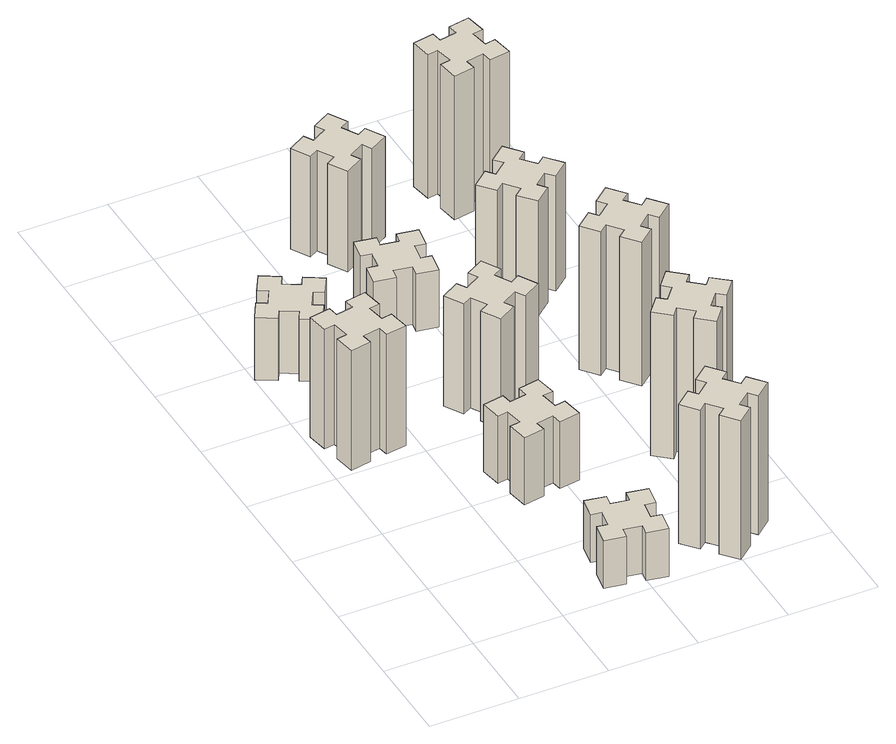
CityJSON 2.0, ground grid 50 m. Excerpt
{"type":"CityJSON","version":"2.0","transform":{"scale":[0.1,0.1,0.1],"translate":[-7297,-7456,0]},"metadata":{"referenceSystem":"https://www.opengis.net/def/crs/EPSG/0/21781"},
"CityObjects":{
"building1":{"type":"Building","attributes":{"class":"1000","function":"1000","usage":"1000","yearOfConstruction":2016,"roofType":"1000","measuredHeight":75,"storeysAboveGround":30,"storeysBelowGround":0},"geometry":[{"type":"Solid","lod":"1","boundaries":[[[[0,1,2,3,4,5,6,7,8,9,10,11,12,13,14,15,16,17,18,19]],[[17,16,20,21]],[[16,15,22,20]],[[15,14,23,22]],[[14,13,24,23]],[[13,12,25,24]],[[12,11,26,25]],[[11,10,27,26]],[[10,9,28,27]],[[9,8,29,28]],[[8,7,30,29]],[[7,6,31,30]],[[6,5,32,31]],[[5,4,33,32]],[[4,3,34,33]],[[3,2,35,34]],[[2,1,36,35]],[[1,0,37,36]],[[0,19,38,37]],[[19,18,39,38]],[[18,17,21,39]],[[24,25,26,27,28,29,30,31,32,33,34,35,36,37,38,39,21,20,22,23]]]]}]},
"building2":{"type":"Building","attributes":{"class":"1000","function":"1000","usage":"1000","yearOfConstruction":2016,"roofType":"1000","measuredHeight":39,"storeysAboveGround":30,"storeysBelowGround":0},"geometry":[{"type":"Solid","lod":"1","boundaries":[[[[40,41,42,43,44,45,46,47,48,49,50,51,52,53,54,55,56,57,58,59]],[[57,56,60,61]],[[56,55,62,60]],[[55,54,63,62]],[[54,53,64,63]],[[53,52,65,64]],[[52,51,66,65]],[[51,50,67,66]],[[50,49,68,67]],[[49,48,69,68]],[[48,47,70,69]],[[47,46,71,70]],[[46,45,72,71]],[[45,44,73,72]],[[44,43,74,73]],[[43,42,75,74]],[[42,41,76,75]],[[41,40,77,76]],[[40,59,78,77]],[[59,58,79,78]],[[58,57,61,79]],[[64,65,66,67,68,69,70,71,72,73,74,75,76,77,78,79,61,60,62,63]]]]}]},
"building3":{"type":"Building","attributes":{"class":"1000","function":"1000","usage":"1000","yearOfConstruction":2016,"roofType":"1000","measuredHeight":30,"storeysAboveGround":30,"storeysBelowGround":0},"geometry":[{"type":"Solid","lod":"1","boundaries":[[[[80,81,82,83,84,85,86,87,88,89,90,91,92,93,94,95,96,97,98,99]],[[97,96,100,101]],[[96,95,102,100]],[[95,94,103,102]],[[94,93,104,103]],[[93,92,105,104]],[[92,91,106,105]],[[91,90,107,106]],[[90,89,108,107]],[[89,88,109,108]],[[88,87,110,109]],[[87,86,111,110]],[[86,85,112,111]],[[85,84,113,112]],[[84,83,114,113]],[[83,82,115,114]],[[82,81,116,115]],[[81,80,117,116]],[[80,99,118,117]],[[99,98,119,118]],[[98,97,101,119]],[[104,105,106,107,108,109,110,111,112,113,114,115,116,117,118,119,101,100,102,103]]]]}]},
"building4":{"type":"Building","attributes":{"class":"1000","function":"1000","usage":"1000","yearOfConstruction":2016,"roofType":"1000","measuredHeight":42,"storeysAboveGround":30,"storeysBelowGround":0},"geometry":[{"type":"Solid","lod":"1","boundaries":[[[[120,121,122,123,124,125,126,127,128,129,130,131,132,133,134,135,136,137,138,139]],[[137,136,140,141]],[[136,135,142,140]],[[135,134,143,142]],[[134,133,144,143]],[[133,132,145,144]],[[132,131,146,145]],[[131,130,147,146]],[[130,129,148,147]],[[129,128,149,148]],[[128,127,150,149]],[[127,126,151,150]],[[126,125,152,151]],[[125,124,153,152]],[[124,123,154,153]],[[123,122,155,154]],[[122,121,156,155]],[[121,120,157,156]],[[120,139,158,157]],[[139,138,159,158]],[[138,137,141,159]],[[144,145,146,147,148,149,150,151,152,153,154,155,156,157,158,159,141,140,142,143]]]]}]},
"building5":{"type":"Building","attributes":{"class":"1000","function":"1000","usage":"1000","yearOfConstruction":2016,"roofType":"1000","measuredHeight":69,"storeysAboveGround":30,"storeysBelowGround":0},"geometry":[{"type":"Solid","lod":"1","boundaries":[[[[160,161,162,163,164,165,166,167,168,169,170,171,172,173,174,175,176,177,178,179]],[[177,176,180,181]],[[176,175,182,180]],[[175,174,183,182]],[[174,173,184,183]],[[173,172,185,184]],[[172,171,186,185]],[[171,170,187,186]],[[170,169,188,187]],[[169,168,189,188]],[[168,167,190,189]],[[167,166,191,190]],[[166,165,192,191]],[[165,164,193,192]],[[164,163,194,193]],[[163,162,195,194]],[[162,161,196,195]],[[161,160,197,196]],[[160,179,198,197]],[[179,178,199,198]],[[178,177,181,199]],[[184,185,186,187,188,189,190,191,192,193,194,195,196,197,198,199,181,180,182,183]]]]}]},
"building6":{"type":"Building","attributes":{"class":"1000","function":"1000","usage":"1000","yearOfConstruction":2016,"roofType":"1000","measuredHeight":87,"storeysAboveGround":30,"storeysBelowGround":0},"geometry":[{"type":"Solid","lod":"1","boundaries":[[[[200,201,202,203,204,205,206,207,208,209,210,211,212,213,214,215,216,217,218,219]],[[217,216,220,221]],[[216,215,222,220]],[[215,214,223,222]],[[214,213,224,223]],[[213,212,225,224]],[[212,211,226,225]],[[211,210,227,226]],[[210,209,228,227]],[[209,208,229,228]],[[208,207,230,229]],[[207,206,231,230]],[[206,205,232,231]],[[205,204,233,232]],[[204,203,234,233]],[[203,202,235,234]],[[202,201,236,235]],[[201,200,237,236]],[[200,219,238,237]],[[219,218,239,238]],[[218,217,221,239]],[[224,225,226,227,228,229,230,231,232,233,234,235,236,237,238,239,221,220,222,223]]]]}]},
"building7":{"type":"Building","attributes":{"class":"1000","function":"1000","usage":"1000","yearOfConstruction":2016,"roofType":"1000","measuredHeight":36,"storeysAboveGround":30,"storeysBelowGround":0},"geometry":[{"type":"Solid","lod":"1","boundaries":[[[[240,241,242,243,244,245,246,247,248,249,250,251,252,253,254,255,256,257,258,259]],[[257,256,260,261]],[[256,255,262,260]],[[255,254,263,262]],[[254,253,264,263]],[[253,252,265,264]],[[252,251,266,265]],[[251,250,267,266]],[[250,249,268,267]],[[249,248,269,268]],[[248,247,270,269]],[[247,246,271,270]],[[246,245,272,271]],[[245,244,273,272]],[[244,243,274,273]],[[243,242,275,274]],[[242,241,276,275]],[[241,240,277,276]],[[240,259,278,277]],[[259,258,279,278]],[[258,257,261,279]],[[264,265,266,267,268,269,270,271,272,273,274,275,276,277,278,279,261,260,262,263]]]]}]},
"building8":{"type":"Building","attributes":{"class":"1000","function":"1000","usage":"1000","yearOfConstruction":2016,"roofType":"1000","measuredHeight":63,"storeysAboveGround":30,"storeysBelowGround":0},"geometry":[{"type":"Solid","lod":"1","boundaries":[[[[280,281,282,283,284,285,286,287,288,289,290,291,292,293,294,295,296,297,298,299]],[[297,296,300,301]],[[296,295,302,300]],[[295,294,303,302]],[[294,293,304,303]],[[293,292,305,304]],[[292,291,306,305]],[[291,290,307,306]],[[290,289,308,307]],[[289,288,309,308]],[[288,287,310,309]],[[287,286,311,310]],[[286,285,312,311]],[[285,284,313,312]],[[284,283,314,313]],[[283,282,315,314]],[[282,281,316,315]],[[281,280,317,316]],[[280,299,318,317]],[[299,298,319,318]],[[298,297,301,319]],[[304,305,306,307,308,309,310,311,312,313,314,315,316,317,318,319,301,300,302,303]]]]}]},
"building9":{"type":"Building","attributes":{"class":"1000","function":"1000","usage":"1000","yearOfConstruction":2016,"roofType":"1000","measuredHeight":90,"storeysAboveGround":30,"storeysBelowGround":0},"geometry":[{"type":"Solid","lod":"1","boundaries":[[[[320,321,322,323,324,325,326,327,328,329,330,331,332,333,334,335,336,337,338,339]],[[337,336,340,341]],[[336,335,342,340]],[[335,334,343,342]],[[334,333,344,343]],[[333,332,345,344]],[[332,331,346,345]],[[331,330,347,346]],[[330,329,348,347]],[[329,328,349,348]],[[328,327,350,349]],[[327,326,351,350]],[[326,325,352,351]],[[325,324,353,352]],[[324,323,354,353]],[[323,322,355,354]],[[322,321,356,355]],[[321,320,357,356]],[[320,339,358,357]],[[339,338,359,358]],[[338,337,341,359]],[[344,345,346,347,348,349,350,351,352,353,354,355,356,357,358,359,341,340,342,343]]]]}]},
"building10":{"type":"Building","attributes":{"class":"1000","function":"1000","usage":"1000","yearOfConstruction":2016,"roofType":"1000","measuredHeight":90,"storeysAboveGround":30,"storeysBelowGround":0},"geometry":[{"type":"Solid","lod":"1","boundaries":[[[[360,361,362,363,364,365,366,367,368,369,370,371,372,373,374,375,376,377,378,379]],[[377,376,380,381]],[[376,375,382,380]],[[375,374,383,382]],[[374,373,384,383]],[[373,372,385,384]],[[372,371,386,385]],[[371,370,387,386]],[[370,369,388,387]],[[369,368,389,388]],[[368,367,390,389]],[[367,366,391,390]],[[366,365,392,391]],[[365,364,393,392]],[[364,363,394,393]],[[363,362,395,394]],[[362,361,396,395]],[[361,360,397,396]],[[360,379,398,397]],[[379,378,399,398]],[[378,377,381,399]],[[384,385,386,387,388,389,390,391,392,393,394,395,396,397,398,399,381,380,382,383]]]]}]},
"building11":{"type":"Building","attributes":{"class":"1000","function":"1000","usage":"1000","yearOfConstruction":2016,"roofType":"1000","measuredHeight":72,"storeysAboveGround":30,"storeysBelowGround":0},"geometry":[{"type":"Solid","lod":"1","boundaries":[[[[400,401,402,403,404,405,406,407,408,409,410,411,412,413,414,415,416,417,418,419]],[[417,416,420,421]],[[416,415,422,420]],[[415,414,423,422]],[[414,413,424,423]],[[413,412,425,424]],[[412,411,426,425]],[[411,410,427,426]],[[410,409,428,427]],[[409,408,429,428]],[[408,407,430,429]],[[407,406,431,430]],[[406,405,432,431]],[[405,404,433,432]],[[404,403,434,433]],[[403,402,435,434]],[[402,401,436,435]],[[401,400,437,436]],[[400,419,438,437]],[[419,418,439,438]],[[418,417,421,439]],[[424,425,426,427,428,429,430,431,432,433,434,435,436,437,438,439,421,420,422,423]]]]}]},
"building12":{"type":"Building","attributes":{"class":"1000","function":"1000","usage":"1000","yearOfConstruction":2016,"roofType":"1000","measuredHeight":90,"storeysAboveGround":30,"storeysBelowGround":0},"geometry":[{"type":"Solid","lod":"1","boundaries":[[[[440,441,442,443,444,445,446,447,448,449,450,451,452,453,454,455,456,457,458,459]],[[457,456,460,461]],[[456,455,462,460]],[[455,454,463,462]],[[454,453,464,463]],[[453,452,465,464]],[[452,451,466,465]],[[451,450,467,466]],[[450,449,468,467]],[[449,448,469,468]],[[448,447,470,469]],[[447,446,471,470]],[[446,445,472,471]],[[445,444,473,472]],[[444,443,474,473]],[[443,442,475,474]],[[442,441,476,475]],[[441,440,477,476]],[[440,459,478,477]],[[459,458,479,478]],[[458,457,461,479]],[[464,465,466,467,468,469,470,471,472,473,474,475,476,477,478,479,461,460,462,463]]]]}]}
},
"vertices":[
[352,1695,0],[335,1794,0],[394,1804,0],[373,1922,0],[255,1901,0],[265,1842,0],[167,1825,0],[157,1884,0],[38,1863,0],[59,1745,0],[118,1755,0],[136,1657,0],[77,1647,0],[97,1528,0],[216,1549,0],[205,1608,0],[304,1626,0],[314,1567,0],[432,1587,0],[411,1706,0],[304,1626,750],[314,1567,750],[205,1608,750],[216,1549,750],[97,1528,750],[77,1647,750],[136,1657,750],[118,1755,750],[59,1745,750],[38,1863,750],[157,1884,750],[167,1825,750],[265,1842,750],[255,1901,750],[373,1922,750],[394,1804,750],[335,1794,750],[352,1695,750],[411,1706,750],[432,1587,750],
[306,2367,0],[356,2454,0],[408,2424,0],[468,2528,0],[364,2588,0],[334,2536,0],[247,2586,0],[277,2638,0],[173,2698,0],[113,2594,0],[165,2564,0],[115,2477,0],[63,2507,0],[3,2403,0],[107,2343,0],[137,2395,0],[224,2345,0],[194,2293,0],[298,2233,0],[358,2337,0],[224,2345,390],[194,2293,390],[137,2395,390],[107,2343,390],[3,2403,390],[63,2507,390],[115,2477,390],[165,2564,390],[113,2594,390],[173,2698,390],[277,2638,390],[247,2586,390],[334,2536,390],[364,2588,390],[468,2528,390],[408,2424,390],[356,2454,390],[306,2367,390],[358,2337,390],[298,2233,390],
[876,314,0],[858,215,0],[799,226,0],[778,107,0],[897,87,0],[907,146,0],[1005,128,0],[995,69,0],[1113,48,0],[1134,167,0],[1075,177,0],[1092,275,0],[1151,265,0],[1172,383,0],[1054,404,0],[1044,345,0],[945,362,0],[956,421,0],[837,442,0],[817,324,0],[945,362,300],[956,421,300],[1044,345,300],[1054,404,300],[1172,383,300],[1151,265,300],[1092,275,300],[1075,177,300],[1134,167,300],[1113,48,300],[995,69,300],[1005,128,300],[907,146,300],[897,87,300],[778,107,300],[799,226,300],[858,215,300],[876,314,300],[817,324,300],[837,442,300],
[905,1202,0],[807,1185,0],[797,1244,0],[678,1223,0],[699,1105,0],[758,1115,0],[776,1017,0],[717,1007,0],[737,888,0],[856,909,0],[845,968,0],[944,986,0],[954,927,0],[1072,947,0],[1051,1066,0],[992,1055,0],[975,1154,0],[1034,1164,0],[1013,1282,0],[895,1261,0],[975,1154,420],[1034,1164,420],[992,1055,420],[1051,1066,420],[1072,947,420],[954,927,420],[944,986,420],[845,968,420],[856,909,420],[737,888,420],[717,1007,420],[776,1017,420],[758,1115,420],[699,1105,420],[678,1223,420],[797,1244,420],[807,1185,420],[905,1202,420],[895,1261,420],[1013,1282,420],
[1096,1737,0],[1046,1824,0],[1098,1854,0],[1038,1958,0],[934,1898,0],[964,1846,0],[877,1796,0],[847,1848,0],[743,1788,0],[803,1684,0],[855,1714,0],[905,1627,0],[853,1597,0],[913,1493,0],[1017,1553,0],[987,1605,0],[1074,1655,0],[1104,1603,0],[1208,1663,0],[1148,1767,0],[1074,1655,690],[1104,1603,690],[987,1605,690],[1017,1553,690],[913,1493,690],[853,1597,690],[905,1627,690],[855,1714,690],[803,1684,690],[743,1788,690],[847,1848,690],[877,1796,690],[964,1846,690],[934,1898,690],[1038,1958,690],[1098,1854,690],[1046,1824,690],[1096,1737,690],[1148,1767,690],[1208,1663,690],
[1548,129,0],[1624,193,0],[1663,147,0],[1755,224,0],[1678,316,0],[1632,278,0],[1567,354,0],[1613,393,0],[1536,485,0],[1444,408,0],[1483,362,0],[1406,297,0],[1368,343,0],[1276,266,0],[1353,174,0],[1399,213,0],[1463,136,0],[1417,98,0],[1494,6,0],[1586,83,0],[1463,136,870],[1417,98,870],[1399,213,870],[1353,174,870],[1276,266,870],[1368,343,870],[1406,297,870],[1483,362,870],[1444,408,870],[1536,485,870],[1613,393,870],[1567,354,870],[1632,278,870],[1678,316,870],[1755,224,870],[1663,147,870],[1624,193,870],[1548,129,870],[1586,83,870],[1494,6,870],
[944,2665,0],[845,2682,0],[856,2741,0],[737,2762,0],[717,2644,0],[776,2634,0],[758,2535,0],[699,2546,0],[678,2427,0],[797,2407,0],[807,2466,0],[905,2448,0],[895,2389,0],[1013,2368,0],[1034,2487,0],[975,2497,0],[992,2595,0],[1051,2585,0],[1072,2703,0],[954,2724,0],[992,2595,360],[1051,2585,360],[975,2497,360],[1034,2487,360],[1013,2368,360],[895,2389,360],[905,2448,360],[807,2466,360],[797,2407,360],[678,2427,360],[699,2546,360],[758,2535,360],[776,2634,360],[717,2644,360],[737,2762,360],[856,2741,360],[845,2682,360],[944,2665,360],[954,2724,360],[1072,2703,360],
[996,3217,0],[946,3304,0],[998,3334,0],[938,3438,0],[834,3378,0],[864,3326,0],[777,3276,0],[747,3328,0],[643,3268,0],[703,3164,0],[755,3194,0],[805,3107,0],[753,3077,0],[813,2973,0],[917,3033,0],[887,3085,0],[974,3135,0],[1004,3083,0],[1108,3143,0],[1048,3247,0],[974,3135,630],[1004,3083,630],[887,3085,630],[917,3033,630],[813,2973,630],[753,3077,630],[805,3107,630],[755,3194,630],[703,3164,630],[643,3268,630],[747,3328,630],[777,3276,630],[864,3326,630],[834,3378,630],[938,3438,630],[998,3334,630],[946,3304,630],[996,3217,630],[1048,3247,630],[1108,3143,630],
[1767,876,0],[1832,953,0],[1878,914,0],[1955,1006,0],[1863,1083,0],[1824,1037,0],[1748,1102,0],[1786,1148,0],[1694,1225,0],[1617,1133,0],[1663,1094,0],[1599,1018,0],[1553,1056,0],[1476,964,0],[1568,887,0],[1606,933,0],[1683,869,0],[1644,823,0],[1736,746,0],[1813,838,0],[1683,869,900],[1644,823,900],[1606,933,900],[1568,887,900],[1476,964,900],[1553,1056,900],[1599,1018,900],[1663,1094,900],[1617,1133,900],[1694,1225,900],[1786,1148,900],[1748,1102,900],[1824,1037,900],[1863,1083,900],[1955,1006,900],[1878,914,900],[1832,953,900],[1767,876,900],[1813,838,900],[1736,746,900],
[1832,1758,0],[1767,1834,0],[1813,1873,0],[1736,1965,0],[1644,1888,0],[1683,1842,0],[1606,1777,0],[1568,1823,0],[1476,1746,0],[1553,1654,0],[1599,1693,0],[1663,1616,0],[1617,1578,0],[1694,1486,0],[1786,1563,0],[1748,1609,0],[1824,1673,0],[1863,1627,0],[1955,1704,0],[1878,1796,0],[1824,1673,900],[1863,1627,900],[1748,1609,900],[1786,1563,900],[1694,1486,900],[1617,1578,900],[1663,1616,900],[1599,1693,900],[1553,1654,900],[1476,1746,900],[1568,1823,900],[1606,1777,900],[1683,1842,900],[1644,1888,900],[1736,1965,900],[1813,1873,900],[1767,1834,900],[1832,1758,900],[1878,1796,900],[1955,1704,900],
[1399,2433,0],[1463,2356,0],[1417,2318,0],[1494,2226,0],[1586,2303,0],[1548,2349,0],[1624,2413,0],[1663,2367,0],[1755,2444,0],[1678,2536,0],[1632,2498,0],[1567,2574,0],[1613,2613,0],[1536,2705,0],[1444,2628,0],[1483,2582,0],[1406,2517,0],[1368,2563,0],[1276,2486,0],[1353,2394,0],[1406,2517,720],[1368,2563,720],[1483,2582,720],[1444,2628,720],[1536,2705,720],[1613,2613,720],[1567,2574,720],[1632,2498,720],[1678,2536,720],[1755,2444,720],[1663,2367,720],[1624,2413,720],[1548,2349,720],[1586,2303,720],[1494,2226,720],[1417,2318,720],[1463,2356,720],[1399,2433,720],[1353,2394,720],[1276,2486,720],
[1645,3422,0],[1547,3405,0],[1537,3464,0],[1418,3443,0],[1439,3325,0],[1498,3335,0],[1516,3237,0],[1457,3227,0],[1477,3108,0],[1596,3129,0],[1585,3188,0],[1684,3206,0],[1694,3147,0],[1812,3167,0],[1791,3286,0],[1732,3275,0],[1715,3374,0],[1774,3384,0],[1753,3502,0],[1635,3481,0],[1715,3374,900],[1774,3384,900],[1732,3275,900],[1791,3286,900],[1812,3167,900],[1694,3147,900],[1684,3206,900],[1585,3188,900],[1596,3129,900],[1477,3108,900],[1457,3227,900],[1516,3237,900],[1498,3335,900],[1439,3325,900],[1418,3443,900],[1537,3464,900],[1547,3405,900],[1645,3422,900],[1635,3481,900],[1753,3502,900]
]}
